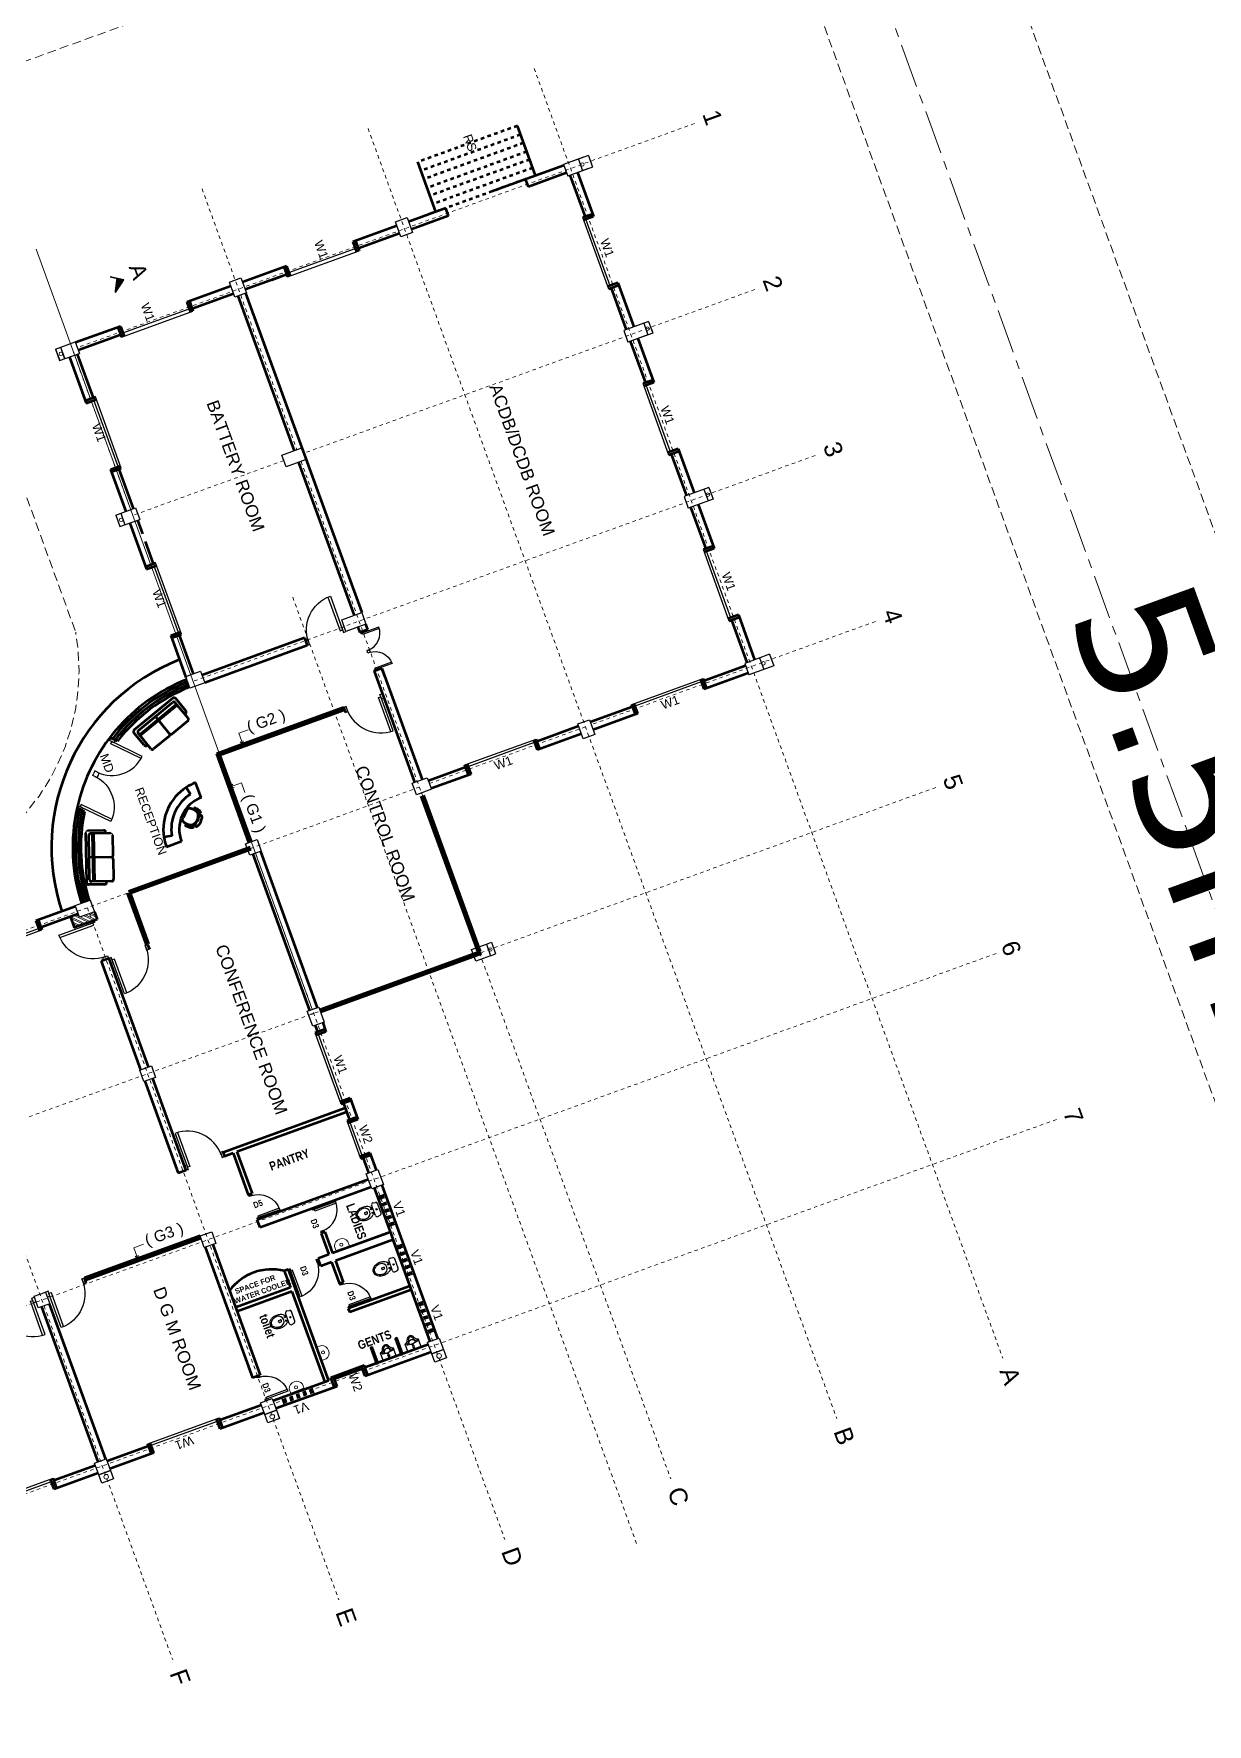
# Model space of a CAD drawing. Header units: metres. Extents: x 201400 to 215600, y 173235 to 1738400.
# Drawn here: x 205279.25 to 205312.46, y 1735705.58 to 1735753.43 of the extents above; entities that cross this region are included whole.
import ezdxf

# ---------------------------------------------------------------- set-up
doc = ezdxf.new("R2010")
doc.units = ezdxf.units.M
for name, pattern in [('ACAD_ISO04W100', [30, 24, -3, 0, -3]), ('CENTER', [2, 1.25, -0.25, 0.25, -0.25]), ('HIDDEN', [0.375, 0.25, -0.125]), ('HIDDENX2', [0.75, 0.5, -0.25])]:
    doc.linetypes.add(name, pattern=pattern)
for name, color, linetype in [('Aelev-1', 5, 'Continuous'), ('DIM', 11, 'Continuous'), ('DW', 30, 'Continuous'), ('E-LAY-DIM', 7, 'Continuous'), ('FUR-F', 30, 'Continuous'), ('FURN', 136, 'Continuous'), ('GLASS', 130, 'Continuous'), ('text', 7, 'Continuous'), ('TOILET', 7, 'Continuous'), ('TXT', 222, 'Continuous')]:
    doc.layers.add(name, color=color, linetype=linetype)
for name, color, linetype, lineweight in [('E-LAY-CNTRL', 1, 'CENTER', 0), ('E-LAY-EXIST', 8, 'HIDDEN', 0), ('L00', 8, 'Continuous', 9), ('L09', 6, 'Continuous', 9), ('L25', 5, 'Continuous', 25), ('Wall', 6, 'Continuous', 70)]:
    doc.layers.add(name, color=color, linetype=linetype, lineweight=lineweight)
doc.layers.add('STREAM', color=7, linetype='Continuous', lineweight=0, true_color=0x3dcfff)
doc.styles.add('HAND', font='techb___.ttf')
doc.styles.get("Standard").update_dxf_attribs({"font": 'arial.ttf', "height": 50})
doc.styles.add('STYLE1', font='verdana.ttf')
pattern_1 = [(45.000000035, (-1660894.54197, 1126554.72739), (-0.088388347702, 0.088388347594), [])]

# ---------------------------------------------------------------- blocks, each defined once
blk = doc.blocks.new('BIOC1-2')
at = {"color": 250, "linetype": 'Continuous', "ltscale": 12}
for p, q in [((5, 9, 14), (-5, 9, 14)), ((2.1, -8.6, 14), (-2.1, -8.6, 14))]:
    blk.add_line(p, q, dxfattribs=at)
at = {"color": 9, "linetype": 'Continuous', "ltscale": 12}
for points in [[(-10, 1, 14), (-10, 1.8, 14), (-9.9, 2.5, 14), (-9.9, 3.2, 14), (-9.8, 3.9, 14), (-9.7, 4.5, 14), (-9.5, 5.1, 14), (-9.4, 5.6, 14), (-9.2, 6.1, 14), (-9, 6.6, 14), (-8.7, 7, 14), (-8.5, 7.4, 14), (-8.2, 7.7, 14), (-7.9, 8, 14), (-7.5, 8.3, 14), (-7.2, 8.5, 14), (-6.8, 8.7, 14), (-6.4, 8.8, 14), (-5.9, 8.9, 14), (-5.5, 9, 14), (-5, 9, 14)], [(0, -8, 14), (-1, -8, 14), (-1.9, -7.9, 14), (-2.8, -7.8, 14), (-3.6, -7.6, 14), (-4.4, -7.4, 14), (-5.1, -7.2, 14), (-5.8, -6.9, 14), (-6.4, -6.6, 14), (-7, -6.2, 14), (-7.5, -5.8, 14), (-8, -5.3, 14), (-8.4, -4.8, 14), (-8.8, -4.2, 14), (-9.1, -3.6, 14), (-9.4, -2.9, 14), (-9.6, -2.2, 14), (-9.8, -1.5, 14), (-9.9, -0.7, 14), (-10, 0.1, 14), (-10, 1, 14)], [(0, -8, 14), (1, -8, 14), (1.9, -7.9, 14), (2.8, -7.8, 14), (3.6, -7.6, 14), (4.4, -7.4, 14), (5.1, -7.2, 14), (5.8, -6.9, 14), (6.4, -6.6, 14), (7, -6.2, 14), (7.5, -5.8, 14), (8, -5.3, 14), (8.4, -4.8, 14), (8.8, -4.2, 14), (9.1, -3.6, 14), (9.4, -2.9, 14), (9.6, -2.2, 14), (9.8, -1.5, 14), (9.9, -0.7, 14), (10, 0.1, 14), (10, 1, 14)], [(10, 1, 14), (10, 1.8, 14), (10, 2.5, 14), (9.9, 3.2, 14), (9.8, 3.9, 14), (9.7, 4.5, 14), (9.6, 5.1, 14), (9.4, 5.6, 14), (9.2, 6.1, 14), (9, 6.6, 14), (8.8, 7, 14), (8.5, 7.4, 14), (8.2, 7.7, 14), (7.9, 8, 14), (7.6, 8.3, 14), (7.2, 8.5, 14), (6.8, 8.7, 14), (6.4, 8.8, 14), (6, 8.9, 14), (5.5, 9, 14), (5, 9, 14)]]:
    blk.add_polyline3d(points, dxfattribs=at)
at = {"color": 250, "linetype": 'Continuous', "ltscale": 12}
for centre, major_axis, ratio, start_param, end_param in [((-11.1, -2.8), (0.87, -4.92), 0.3, 1.570796370506287, 7.853981677685873), ((11.1, -2.8), (0.87, 4.92), 0.3, 1.570796370506287, 7.853981677685873), ((-4.5, -10), (-3.5, 0), 0.571429, 3.95137, 6.283186), ((0, -10), (8, 0), 0.375, 3.141593, 6.283185), ((4.5, -10), (3.5, 0), 0.571429, 6.283185, 8.614995)]:
    blk.add_ellipse(centre, major_axis=major_axis, ratio=ratio, start_param=start_param, end_param=end_param, dxfattribs=at)
blk = doc.blocks.new('D80')
at = {"layer": 'DW', "linetype": 'Continuous'}
for p, q in [((50, 700), (50, 0)), ((100, 698), (100, 0)), ((100, 0), (50, 0))]:
    blk.add_line(p, q, dxfattribs=at)
for points in [[(0, 50), (50, 50), (50, -50), (0, -50)], [(800, 50), (750, 50), (750, -50), (800, -50)]]:
    blk.add_lwpolyline(points, dxfattribs=at)
at = {"layer": 'DW'}
blk.add_arc((50, 0), 700, 0, 90, dxfattribs=at)
blk = doc.blocks.new('WC')
at = {"layer": 'FUR-F'}
for p, q in [((0, 144), (0, -144)), ((118, 204), (43, 194)), ((59, 0), (116, 0)), ((88, 30), (88, -28)), ((175, 155), (175, -162)), ((188, 94), (175, 94)), ((202, 56), (259, 56)), ((231, 86), (231, 28)), ((360, 15), (360, 0)), ((360, -15), (360, 0)), ((429, 28), (373, 28)), ((442, 0), (442, 15)), ((442, 0), (442, -15)), ((118, -204), (43, -194)), ((188, -94), (175, -94)), ((204, -56), (257, -56)), ((231, -29), (231, -82)), ((429, -28), (373, -28))]:
    blk.add_line(p, q, dxfattribs=at)
for centre in [(88, 0), (231, 56), (231, -56)]:
    blk.add_circle(centre, 12.6, dxfattribs=at)
for centre, radius, start, end in [((50, 144), 50, 98.1301, 180), ((125, 155), 50, 0, 98.1301), ((188, 144), 50, 270, 315.691), ((372, -35), 206, 125.5377, 135.691), ((412, -91), 275, 106.4817, 125.5377), ((438, 0), 150, 90, 270), ((438, -179), 366, 90, 106.4817), ((373, 15), 12.5, 90, 180), ((429, 15), 12.5, 0, 90), ((438, -179), 366, 73.5183, 90), ((438, -179), 329, 73.5183, 90), ((463, -91), 237, 54.4623, 73.5183), ((463, -91), 275, 54.4623, 73.5183), ((503, -35), 169, 30.1094, 54.4623), ((503, -35), 206, 30.1094, 54.4623), ((564, 0), 98.5, 360, 30.1094), ((564, 0), 98.5, 329.8906, 360), ((564, 0), 136, 0, 30.1094), ((564, 0), 136, 329.8906, 0), ((50, -144), 50, 180, 261.8699), ((125, -155), 50, 261.8699, 360), ((188, -144), 50, 44.309, 90), ((372, 35), 206, 224.309, 234.4623), ((412, 91), 275, 234.4623, 253.5183), ((438, 179), 366, 253.5183, 270), ((373, -15), 12.5, 180, 270), ((429, -15), 12.5, 270, 0), ((438, 179), 366, 270, 286.4817), ((438, 179), 329, 270, 286.4817), ((463, 91), 237, 286.4817, 305.5377), ((463, 91), 275, 286.4817, 305.5377), ((503, 35), 169, 305.5377, 329.8906), ((503, 35), 206, 305.5377, 329.8906)]:
    blk.add_arc(centre, radius, start, end, dxfattribs=at)
blk = doc.blocks.new('URINAL')
at = {"layer": 'TOILET'}
for p, q in [((52936.9, -24867.2), (52936.9, -24867)), ((52936.9, -24867), (52938.5, -24867)), ((52938.5, -24867.2), (52936.9, -24867.2)), ((52937.3, -24869), (52937.3, -24867.2)), ((52937.3, -24872.8), (52937.3, -24870.6)), ((52938.1, -24869), (52938.1, -24867.2)), ((52938.1, -24872.8), (52938.1, -24870.6)), ((52938.5, -24867), (52938.5, -24867.2))]:
    blk.add_line(p, q, dxfattribs=at)
for points in [[(52930.1, -24864.4, 0.022168), (52930.8, -24864.2, 0.035928), (52931.1, -24864, 0.015962), (52932, -24863.5, 0.038464), (52932.3, -24863.3, 0.046411), (52932.9, -24862.7, 0.031715), (52933.5, -24861.7, 0.0259), (52933.9, -24860.9, -0.02468), (52934.3, -24860.1, -0.027117), (52934.8, -24859.2, -0.036964), (52935.3, -24858.7, -0.071022), (52935.7, -24858.4, -0.031957), (52936.7, -24857.9, -0.04853), (52937.1, -24857.8, -0.031099), (52937.7, -24857.7)], [(52932.1, -24866, 0.028114), (52933.1, -24865.2, 0.053656), (52933.5, -24864.6, 0.00764), (52934.4, -24863.2, 0.021456), (52934.7, -24862.7, 0.020394), (52935.1, -24861.7, -0.025325), (52935.5, -24860.9, -0.016526), (52935.7, -24860.4, -0.011962), (52936.1, -24859.9, -0.049323), (52936.4, -24859.5, -0.033116), (52936.9, -24859.1, -0.102356), (52937.2, -24858.9, -0.056761), (52937.7, -24858.9)], [(52945.2, -24864.4, -0.022168), (52944.6, -24864.2, -0.035928), (52944.3, -24864, -0.015962), (52943.4, -24863.5, -0.038464), (52943.1, -24863.3, -0.046411), (52942.5, -24862.7, -0.031715), (52941.9, -24861.7, -0.0259), (52941.5, -24860.9, 0.02468), (52941.1, -24860.1, 0.027117), (52940.5, -24859.2, 0.036964), (52940.1, -24858.7, 0.071022), (52939.7, -24858.4, 0.031957), (52938.7, -24857.9, 0.04853), (52938.3, -24857.8, 0.031099), (52937.7, -24857.7)], [(52943.3, -24866, -0.028114), (52942.3, -24865.2, -0.053656), (52941.9, -24864.6, -0.00764), (52941, -24863.2, -0.021456), (52940.7, -24862.7, -0.020394), (52940.2, -24861.7, 0.025325), (52939.9, -24860.9, 0.016526), (52939.6, -24860.4, 0.011962), (52939.3, -24859.9, 0.049323), (52939, -24859.5, 0.033116), (52938.5, -24859.1, 0.102356), (52938.2, -24858.9, 0.056761), (52937.7, -24858.9)], [(52937.7, -24872.8), (52933.9, -24872.8), (52930.1, -24872.8), (52930.1, -24868.8), (52930.1, -24864.4), (52930.9, -24864.4), (52931.7, -24864.4), (52931.7, -24865), (52931.7, -24865.6, 0.198912), (52931.8, -24865.8, 0.089166), (52932.1, -24866, 0.063837), (52932.6, -24866.2, 0.009927), (52935.5, -24866.6, 0.011077), (52936.4, -24866.7, 0.008194), (52937.7, -24866.8)], [(52937.7, -24872.8), (52941.5, -24872.8), (52945.2, -24872.8), (52945.2, -24868.8), (52945.2, -24864.4), (52944.4, -24864.4), (52943.7, -24864.4), (52943.7, -24865), (52943.7, -24865.6, -0.198912), (52943.6, -24865.8, -0.089166), (52943.3, -24866, -0.063837), (52942.8, -24866.2, -0.009927), (52939.9, -24866.6, -0.011077), (52938.9, -24866.7, -0.008194), (52937.7, -24866.8)]]:
    blk.add_lwpolyline(points, format="xyb", dxfattribs=at)
blk.add_circle((52937.7, -24869.8), 0.995, dxfattribs=at)
blk.add_arc((52937.7, -24865.4), 3.38, 341.9686, 198.0314, dxfattribs=at)
blk = doc.blocks.new('cr')
at = {"layer": 'Aelev-1', "linetype": 'Continuous', "ltscale": 100}
h = blk.add_hatch(dxfattribs=at)
h.set_pattern_fill('ANSI31', color=1, scale=1.3, style=0)
h.set_pattern_definition([(135.000000035, (-1064448.56976, 1019283.31253), (0.11490485187, 0.11490485201), [])])
h.paths.add_polyline_path([(-1058535, 779818), (-1058640, 779655), (-1058283, 779473)])
at = {"layer": 'L09', "linetype": 'Continuous', "ltscale": 100}
h = blk.add_hatch(dxfattribs=at)
h.set_pattern_fill('ANSI32', color=256, scale=300, style=0)
h.set_pattern_definition([(45, (-2284707.7, 1207189.1), (-79.549513, 79.549513), []), (45, (-2284654.67, 1207189.1), (-79.549513, 79.549513), [])])
h.paths.add_polyline_path([(-1041777, 772931), (-1042007, 772931), (-1042007, 772781), (-1041777, 772781)])
h.paths.add_polyline_path([(-1041777, 772781), (-1042007, 772781), (-1042007, 772481), (-1042102, 772481), (-1042102, 772251), (-1041777, 772251)])
at = {"layer": 'Wall', "linetype": 'Continuous', "ltscale": 100}
h = blk.add_hatch(dxfattribs=at)
h.set_pattern_fill('ANSI31', color=256, style=0)
h.set_pattern_definition(pattern_1)
h.paths.add_polyline_path([(-1047138, 777588), (-1047218, 777588, 0.132513), (-1046438, 775081), (-1046380, 775139, -0.131437)])
h = blk.add_hatch(dxfattribs=at)
h.set_pattern_fill('ANSI31', color=256, style=0)
h.set_pattern_definition(pattern_1)
h.paths.add_polyline_path([(-1044824, 773583), (-1044882, 773525, 0.133445), (-1042357, 772744), (-1042357, 772824, -0.132384)])
at = {"layer": 'Aelev-1', "color": 1, "linetype": 'Continuous', "ltscale": 100}
for p, q in [((-1058535, 779818), (-1058748, 779486)), ((-1058748, 779486), (-1058640, 779655)), ((-1058640, 779655), (-1058283, 779473)), ((-1058283, 779473), (-1058535, 779818))]:
    blk.add_line(p, q, dxfattribs=at)
at = {"layer": 'DIM', "linetype": 'Continuous', "ltscale": 3}
blk.add_line((-1027260, 774626), (-1027260, 772956), dxfattribs=at)
at = {"layer": 'FURN'}
for centre, start, end in [((-1043886, 774105), 71.1511, 161.1511), ((-1044177, 773513), 161.1511, 251.1511)]:
    blk.add_arc(centre, 55.6, start, end, dxfattribs=at)
at = {"layer": 'GLASS', "color": 4, "linetype": 'Continuous', "ltscale": 3}
for p, q in [((-1053607, 792631), (-1055757, 792631)), ((-1053607, 792631), (-1055757, 792631)), ((-1053682, 792701), (-1055682, 792701)), ((-1053682, 792701), (-1055682, 792701)), ((-1048607, 792631), (-1050757, 792631)), ((-1048682, 792701), (-1050682, 792701)), ((-1043607, 792631), (-1045757, 792631)), ((-1043682, 792701), (-1045682, 792701)), ((-1042332, 789231), (-1042332, 791381)), ((-1042262, 789306), (-1042262, 791306)), ((-1057032, 784206), (-1057032, 786356)), ((-1042332, 784206), (-1042332, 786356)), ((-1057137, 784281), (-1057137, 786281)), ((-1042262, 784281), (-1042262, 786281)), ((-1057137, 779281), (-1057137, 781281)), ((-1057032, 779206), (-1057032, 781356)), ((-1053547, 777931), (-1055697, 777931)), ((-1053547, 777931), (-1055697, 777931)), ((-1053622, 777861), (-1055622, 777861)), ((-1053622, 777861), (-1055622, 777861)), ((-1048547, 777931), (-1050697, 777931)), ((-1048622, 777861), (-1050622, 777861)), ((-1034576, 777701), (-1036576, 777701)), ((-1032929, 777701), (-1033929, 777701)), ((-1034501, 777631), (-1036651, 777631)), ((-1032854, 777631), (-1034004, 777631)), ((-1042102, 769281), (-1042102, 771281)), ((-1042032, 769206), (-1042032, 771356)), ((-1027332, 769206), (-1027332, 771356)), ((-1027262, 769281), (-1027262, 771281)), ((-1027332, 764206), (-1027332, 766356)), ((-1027332, 764206), (-1027332, 766356)), ((-1027262, 764281), (-1027262, 766281)), ((-1027262, 764281), (-1027262, 766281))]:
    blk.add_line(p, q, dxfattribs=at)
at = {"layer": 'GLASS', "color": 4, "linetype": 'Continuous', "ltscale": 100}
for p, q in [((-1031682, 777931), (-1031682, 777701)), ((-1030782, 777931), (-1030782, 777701)), ((-1030182, 777931), (-1030182, 777701)), ((-1029282, 777931), (-1029282, 777701)), ((-1028462, 777931), (-1028462, 777701)), ((-1027562, 777931), (-1027562, 777701)), ((-1027032, 774118), (-1027262, 774118)), ((-1027032, 773218), (-1027262, 773218))]:
    blk.add_line(p, q, dxfattribs=at)
at = {"layer": 'L00', "linetype": 'ACAD_ISO04W100', "ltscale": 3}
for p, q in [((-1057182, 796516), (-1057182, 777931)), ((-1057182, 796516), (-1057182, 777931)), ((-1052182, 796516), (-1052182, 782931)), ((-1047182, 796516), (-1047182, 777715)), ((-1042182, 796516), (-1042182, 787956)), ((-1037182, 796516), (-1037182, 767956)), ((-1032182, 796516), (-1032182, 760741)), ((-1027182, 796516), (-1027182, 760741)), ((-1060199, 792781), (-1021347, 792781)), ((-1060199, 787781), (-1021347, 787781)), ((-1042182, 787781), (-1042182, 783081)), ((-1060199, 782781), (-1052343, 782781)), ((-1051993, 782781), (-1021347, 782781)), ((-1042182, 782781), (-1042182, 760741)), ((-1052182, 782331), (-1052182, 777781)), ((-1019960, 781247), (-1048520, 781247)), ((-1057357, 777781), (-1052182, 777781)), ((-1042007, 777781), (-1021339, 777781)), ((-1042182, 772781), (-1021339, 772781)), ((-1037007, 767781), (-1021339, 767781))]:
    blk.add_line(p, q, dxfattribs=at)
at = {"layer": 'L00', "linetype": 'Continuous', "ltscale": 100}
blk.add_line((-1060199, 777781), (-1037357, 777781), dxfattribs=at)
at = {"layer": 'L00', "linetype": 'ACAD_ISO04W100', "ltscale": 3}
blk.add_arc((-1042182, 777746), 5000, 359.3411, 1.3179, dxfattribs=at)
at = {"layer": 'L09', "linetype": 'Continuous', "ltscale": 3}
for p, q in [((-1045363, 778494), (-1045363, 778784)), ((-1045363, 778494), (-1045032, 778494)), ((-1045030, 778495), (-1045119, 778543)), ((-1045030, 778495), (-1045119, 778447)), ((-1044013, 777758), (-1044061, 777846)), ((-1044013, 778088), (-1043723, 778088)), ((-1044013, 778088), (-1044013, 777758)), ((-1044013, 777758), (-1043965, 777846)), ((-1032686, 770731), (-1032686, 771021)), ((-1032686, 770731), (-1032355, 770731)), ((-1032355, 770731), (-1032444, 770778)), ((-1032355, 770731), (-1032444, 770683))]:
    blk.add_line(p, q, dxfattribs=at)
at = {"layer": 'L09', "linetype": 'Continuous', "ltscale": 2}
for p, q in [((-1030645, 776484), (-1030783, 776484)), ((-1030655, 776484), (-1030655, 776087)), ((-1030643, 776484), (-1030643, 776087)), ((-1030643, 776087), (-1030781, 776087)), ((-1028266, 774637), (-1028266, 774775)), ((-1027869, 774649), (-1028266, 774649)), ((-1027869, 774637), (-1028266, 774637)), ((-1027869, 774637), (-1027869, 774775)), ((-1027290, 773898), (-1027428, 773898)), ((-1027300, 773897), (-1027300, 773500)), ((-1027288, 773897), (-1027288, 773500)), ((-1027288, 773500), (-1027426, 773500))]:
    blk.add_line(p, q, dxfattribs=at)
at = {"layer": 'L09', "ltscale": 2}
for centre, radius in [((-1057176, 793133), 50.4), ((-1057176, 793133), 50.4), ((-1057176, 793133), 50.4), ((-1052176, 793283), 50.4), ((-1047176, 793283), 50.4), ((-1047176, 793283), 50.4), ((-1042151, 793133), 50.4), ((-1037176, 783098), 50.4), ((-1026857, 777806), 65.8), ((-1057176, 777431), 50.4), ((-1057176, 777430), 50.4), ((-1057176, 777430), 50.4), ((-1052176, 777431), 50.4), ((-1052176, 777430), 50.4), ((-1052176, 777430), 50.4), ((-1026857, 772781), 65.8), ((-1026857, 767781), 65.8)]:
    blk.add_circle(centre, radius, dxfattribs=at)
at = {"layer": 'L09', "linetype": 'Continuous', "ltscale": 2}
for centre in [(-1030759, 776283), (-1028070, 774753), (-1027404, 773696)]:
    blk.add_circle(centre, 43.9, dxfattribs=at)
for centre, radius, start, end in [((-1030717, 776285), 210, 108.4871, 251.5129), ((-1028068, 774712), 209, 17.7912, 161.6828), ((-1027362, 773699), 210, 108.4871, 251.5129)]:
    blk.add_arc(centre, radius, start, end, dxfattribs=at)
at = {"layer": 'L25', "ltscale": 2}
for p, q in [((-1057357, 793381), (-1057357, 792631)), ((-1057357, 793381), (-1057007, 793381)), ((-1057357, 793231), (-1057357, 792631)), ((-1057357, 793081), (-1057007, 793081)), ((-1057357, 793081), (-1057007, 793081)), ((-1057357, 793081), (-1057007, 793081)), ((-1057007, 793381), (-1057007, 792631)), ((-1057007, 793231), (-1057007, 792631)), ((-1052357, 793381), (-1052357, 792631)), ((-1052357, 793381), (-1052007, 793381)), ((-1052357, 793381), (-1052007, 793381)), ((-1052357, 793381), (-1052007, 793381)), ((-1052357, 793231), (-1052007, 793231)), ((-1052357, 793231), (-1052007, 793231)), ((-1052357, 793231), (-1052007, 793231)), ((-1052357, 793231), (-1052357, 792631)), ((-1052357, 793231), (-1052007, 793231)), ((-1052107, 793381), (-1052007, 793381)), ((-1052107, 793231), (-1052007, 793231)), ((-1052007, 793381), (-1052007, 792631)), ((-1052007, 793231), (-1052007, 792631)), ((-1047357, 793381), (-1047357, 792631)), ((-1047357, 793381), (-1047007, 793381)), ((-1047357, 793381), (-1047007, 793381)), ((-1047357, 793381), (-1047007, 793381)), ((-1047357, 793381), (-1047007, 793381)), ((-1047357, 793231), (-1047007, 793231)), ((-1047357, 793231), (-1047007, 793231)), ((-1047357, 793231), (-1047007, 793231)), ((-1047357, 793231), (-1047007, 793231)), ((-1047357, 793231), (-1047007, 793231)), ((-1047007, 793381), (-1047007, 792631)), ((-1042332, 793381), (-1042332, 792631)), ((-1042332, 793381), (-1041982, 793381)), ((-1042332, 793081), (-1041982, 793081)), ((-1041982, 793381), (-1041982, 792631)), ((-1057357, 792631), (-1057007, 792631)), ((-1057357, 792631), (-1057007, 792631)), ((-1057357, 792631), (-1057007, 792631)), ((-1052357, 792631), (-1052007, 792631)), ((-1047357, 792631), (-1047007, 792631)), ((-1042332, 792631), (-1041982, 792631)), ((-1037357, 783196), (-1037007, 783196)), ((-1037357, 783196), (-1037007, 783196)), ((-1037357, 783046), (-1037357, 783196)), ((-1037357, 783046), (-1037007, 783046)), ((-1037007, 783046), (-1037007, 783196)), ((-1057357, 777931), (-1057007, 777931)), ((-1057357, 777331), (-1057357, 777931)), ((-1057357, 777331), (-1057357, 777931)), ((-1057007, 777331), (-1057007, 777931)), ((-1057007, 777331), (-1057007, 777931)), ((-1057007, 777331), (-1057007, 777931)), ((-1052357, 777931), (-1052007, 777931)), ((-1052357, 777931), (-1052007, 777931)), ((-1052357, 777331), (-1052357, 777931)), ((-1052007, 777331), (-1052007, 777931)), ((-1057357, 777483), (-1057007, 777483)), ((-1057357, 777481), (-1057007, 777481)), ((-1057357, 777481), (-1057007, 777481)), ((-1057357, 777333), (-1057007, 777333)), ((-1057357, 777331), (-1057007, 777331)), ((-1057357, 777331), (-1057007, 777331)), ((-1052357, 777481), (-1052007, 777481)), ((-1052357, 777331), (-1052007, 777331))]:
    blk.add_line(p, q, dxfattribs=at)
for points in [[(-1057457, 787956), (-1057007, 787956), (-1057007, 787606), (-1057457, 787606)], [(-1042332, 787606), (-1042332, 787956), (-1041882, 787956), (-1041882, 787606)], [(-1057457, 782956), (-1057007, 782956), (-1057007, 782606), (-1057457, 782606)], [(-1042357, 783081), (-1042007, 783081), (-1042007, 782631), (-1042357, 782631)], [(-1037357, 783046), (-1037007, 783046), (-1037007, 782596), (-1037357, 782596)], [(-1052343, 782931), (-1051993, 782931), (-1051993, 782331), (-1052343, 782331)], [(-1047382, 782931), (-1047032, 782931), (-1047032, 782331), (-1047382, 782331)], [(-1047382, 778081), (-1047032, 778081), (-1047032, 777631), (-1047382, 777631)], [(-1042357, 777956), (-1042007, 777956), (-1042007, 777606), (-1042357, 777606)], [(-1037300, 777631), (-1037300, 777981), (-1036850, 777981), (-1036850, 777631)], [(-1031957, 777981), (-1031957, 777631), (-1032407, 777631), (-1032407, 777981)], [(-1027332, 777981), (-1026982, 777981), (-1026982, 777631), (-1027332, 777631)], [(-1026982, 777981), (-1026732, 777981), (-1026732, 777631), (-1026982, 777631)], [(-1042357, 772931), (-1042007, 772931), (-1042007, 772481), (-1042357, 772481)], [(-1037357, 772956), (-1037007, 772956), (-1037007, 772606), (-1037357, 772606)], [(-1037357, 772956), (-1037007, 772956), (-1037007, 772606), (-1037357, 772606)], [(-1032357, 772956), (-1032007, 772956), (-1032007, 772606), (-1032357, 772606)], [(-1027332, 772956), (-1026982, 772956), (-1026982, 772606), (-1027332, 772606)], [(-1026982, 772956), (-1026732, 772956), (-1026732, 772606), (-1026982, 772606)], [(-1032357, 767956), (-1032007, 767956), (-1032007, 767606), (-1032357, 767606)], [(-1026982, 767956), (-1026732, 767956), (-1026732, 767606), (-1026982, 767606)]]:
    blk.add_lwpolyline(points, close=True, dxfattribs=at)
blk.add_lwpolyline([(-1027332, 767606), (-1027332, 767956), (-1026982, 767956), (-1026982, 767606), (-1027332, 767606)], dxfattribs=at)
at = {"layer": 'Wall', "linetype": 'Continuous', "ltscale": 3}
for p, q in [((-1057332, 792631), (-1057332, 790439)), ((-1057102, 792631), (-1057102, 791481)), ((-1057007, 792931), (-1055682, 792931)), ((-1057007, 792931), (-1055682, 792931)), ((-1057007, 792701), (-1055757, 792701)), ((-1057007, 792701), (-1055757, 792701)), ((-1055757, 792931), (-1055757, 792631)), ((-1055757, 792931), (-1055757, 792631)), ((-1055682, 792931), (-1055682, 792631)), ((-1055682, 792931), (-1055682, 792631)), ((-1053682, 792931), (-1052357, 792931)), ((-1053682, 792931), (-1053682, 792631)), ((-1053682, 792931), (-1053682, 792631)), ((-1053682, 792931), (-1052357, 792931)), ((-1053607, 792931), (-1053607, 792631)), ((-1053607, 792931), (-1053607, 792631)), ((-1053607, 792701), (-1052357, 792701)), ((-1053607, 792701), (-1052357, 792701)), ((-1052007, 792931), (-1050682, 792931)), ((-1052007, 792701), (-1050757, 792701)), ((-1050757, 792931), (-1050757, 792631)), ((-1050682, 792931), (-1050682, 792631)), ((-1048682, 792931), (-1047357, 792931)), ((-1048682, 792931), (-1048682, 792631)), ((-1048607, 792931), (-1048607, 792631)), ((-1048607, 792701), (-1047357, 792701)), ((-1047007, 792931), (-1045682, 792931)), ((-1047007, 792701), (-1045757, 792701)), ((-1045757, 792931), (-1045757, 792631)), ((-1045682, 792931), (-1045682, 792631)), ((-1043682, 792931), (-1042332, 792931)), ((-1043682, 792931), (-1043682, 792631)), ((-1043607, 792931), (-1043607, 792631)), ((-1043607, 792701), (-1042332, 792701)), ((-1042262, 792631), (-1042262, 791381)), ((-1042032, 792631), (-1042032, 791306)), ((-1042032, 791381), (-1042332, 791381)), ((-1042032, 791306), (-1042332, 791306)), ((-1042032, 789306), (-1042332, 789306)), ((-1042032, 789231), (-1042332, 789231)), ((-1042262, 789231), (-1042262, 787956)), ((-1042032, 789306), (-1042032, 787956)), ((-1057332, 789081), (-1057332, 787956)), ((-1057102, 789081), (-1057102, 787956)), ((-1057332, 787606), (-1057332, 786281)), ((-1057102, 787606), (-1057102, 786356)), ((-1042262, 787606), (-1042262, 786356)), ((-1042032, 787606), (-1042032, 786281)), ((-1057332, 786356), (-1057032, 786356)), ((-1042032, 786356), (-1042332, 786356)), ((-1057332, 786281), (-1057032, 786281)), ((-1042032, 786281), (-1042332, 786281)), ((-1057332, 784281), (-1057032, 784281)), ((-1057332, 784281), (-1057332, 782956)), ((-1057332, 784206), (-1057032, 784206)), ((-1057102, 784206), (-1057102, 783755)), ((-1057102, 784206), (-1057102, 782956)), ((-1042032, 784281), (-1042332, 784281)), ((-1042032, 784206), (-1042332, 784206)), ((-1042262, 784206), (-1042262, 783081)), ((-1042032, 784281), (-1042032, 783081)), ((-1057332, 782606), (-1057332, 781281)), ((-1057102, 782606), (-1057102, 781356)), ((-1057007, 782931), (-1047382, 782931)), ((-1046870, 782931), (-1047032, 782931)), ((-1046868, 782701), (-1047031, 782701)), ((-1046870, 782931), (-1046868, 782701)), ((-1045702, 782931), (-1042357, 782931)), ((-1045417, 782931), (-1045702, 782931)), ((-1045702, 782931), (-1045702, 782701)), ((-1045702, 782701), (-1042357, 782701)), ((-1037220, 782819), (-1041926, 782819)), ((-1037220, 782744), (-1041926, 782744)), ((-1037220, 782819), (-1037220, 777981)), ((-1037145, 782819), (-1037145, 777981)), ((-1045032, 781534), (-1044886, 781534)), ((-1045032, 781534), (-1045032, 778171)), ((-1044957, 781534), (-1044957, 777739)), ((-1057332, 781356), (-1057032, 781356)), ((-1057332, 781281), (-1057032, 781281)), ((-1047262, 781164), (-1047031, 781164)), ((-1047262, 781164), (-1047262, 778081)), ((-1047032, 781164), (-1047032, 778081)), ((-1057332, 779281), (-1057332, 777931)), ((-1057332, 779281), (-1057032, 779281)), ((-1057332, 779206), (-1057032, 779206)), ((-1057102, 779206), (-1057102, 777931)), ((-1057007, 777861), (-1055697, 777861)), ((-1057007, 777861), (-1055697, 777861)), ((-1055697, 777631), (-1055697, 777931)), ((-1055697, 777631), (-1055697, 777931)), ((-1055622, 777631), (-1055622, 777931)), ((-1055622, 777631), (-1055622, 777931)), ((-1053622, 777631), (-1053622, 777931)), ((-1053622, 777631), (-1053622, 777931)), ((-1053547, 777631), (-1053547, 777931)), ((-1053547, 777631), (-1053547, 777931)), ((-1053547, 777861), (-1052357, 777861)), ((-1053547, 777861), (-1052357, 777861)), ((-1052007, 777861), (-1051597, 777861)), ((-1051367, 777861), (-1050697, 777861)), ((-1050697, 777631), (-1050697, 777931)), ((-1050622, 777631), (-1050622, 777931)), ((-1048622, 777631), (-1048622, 777931)), ((-1048547, 777631), (-1048547, 777931)), ((-1048547, 777861), (-1047382, 777861)), ((-1045032, 777701), (-1042357, 777701)), ((-1044957, 777776), (-1042357, 777776)), ((-1042220, 777701), (-1042220, 774029)), ((-1042145, 777701), (-1042145, 774029)), ((-1042007, 777931), (-1037300, 777931)), ((-1042007, 777701), (-1040625, 777701)), ((-1042007, 777701), (-1037300, 777701)), ((-1040587, 777701), (-1037300, 777701)), ((-1037182, 777701), (-1037182, 777701)), ((-1036850, 777931), (-1036576, 777931)), ((-1036850, 777701), (-1036651, 777701)), ((-1036651, 777931), (-1036651, 777631)), ((-1036576, 777931), (-1036576, 777631)), ((-1034576, 777931), (-1033929, 777931)), ((-1034576, 777931), (-1034576, 777631)), ((-1034501, 777931), (-1034501, 777631)), ((-1034501, 777701), (-1034004, 777701)), ((-1034004, 777931), (-1034004, 777631)), ((-1033929, 777931), (-1033929, 777631)), ((-1032929, 777931), (-1032929, 777631)), ((-1032929, 777931), (-1032407, 777931)), ((-1032854, 777931), (-1032854, 777631)), ((-1032854, 777701), (-1032407, 777701)), ((-1031957, 777931), (-1027332, 777931)), ((-1031957, 777701), (-1030077, 777701)), ((-1030387, 777701), (-1029847, 777701)), ((-1029847, 777701), (-1027332, 777701)), ((-1029847, 777701), (-1028997, 777701)), ((-1057007, 777631), (-1055622, 777631)), ((-1057007, 777631), (-1055622, 777631)), ((-1053622, 777631), (-1052357, 777631)), ((-1053622, 777631), (-1052357, 777631)), ((-1052007, 777631), (-1050622, 777631)), ((-1048622, 777631), (-1047357, 777631)), ((-1030617, 777631), (-1030617, 775966)), ((-1027262, 777631), (-1027262, 775871)), ((-1027032, 777631), (-1027032, 775646)), ((-1031257, 775966), (-1030617, 775966)), ((-1031257, 775966), (-1030617, 775966)), ((-1031257, 775851), (-1030617, 775851)), ((-1031257, 775851), (-1030617, 775851)), ((-1030617, 775851), (-1030617, 775527)), ((-1030387, 775966), (-1029742, 775966)), ((-1030387, 775851), (-1029742, 775851)), ((-1028997, 775851), (-1028882, 775851)), ((-1027030, 775721), (-1027330, 775721)), ((-1027330, 774721), (-1027330, 775721)), ((-1027030, 775646), (-1027330, 775646)), ((-1027030, 775646), (-1027330, 775646)), ((-1027262, 774796), (-1027262, 775646)), ((-1034237, 774401), (-1032982, 774401)), ((-1030615, 774626), (-1030615, 774511)), ((-1030110, 774511), (-1030110, 772861)), ((-1029995, 774511), (-1029995, 772861)), ((-1027030, 774796), (-1027330, 774796)), ((-1027030, 774721), (-1027330, 774721)), ((-1027260, 774626), (-1027260, 772956)), ((-1027030, 774796), (-1027032, 772956)), ((-1040625, 774067), (-1042182, 774067)), ((-1040625, 773992), (-1042182, 773992)), ((-1040625, 774029), (-1040479, 774029)), ((-1034237, 774286), (-1032982, 774286)), ((-1042007, 772931), (-1041777, 772931)), ((-1042332, 772481), (-1042332, 771281)), ((-1042102, 772481), (-1042102, 771356)), ((-1040625, 772861), (-1040625, 772631)), ((-1040625, 772861), (-1037357, 772861)), ((-1040625, 772631), (-1037357, 772631)), ((-1037007, 772861), (-1034237, 772861)), ((-1037007, 772631), (-1034237, 772631)), ((-1032357, 772606), (-1032357, 769124)), ((-1032282, 772606), (-1032282, 769124)), ((-1027262, 772606), (-1027262, 771356)), ((-1027032, 772606), (-1027032, 771281)), ((-1042332, 771356), (-1042032, 771356)), ((-1042332, 771281), (-1042032, 771281)), ((-1027032, 771356), (-1027332, 771356)), ((-1027032, 771281), (-1027332, 771281)), ((-1032211, 769124), (-1032357, 769124)), ((-1027032, 769281), (-1027332, 769281)), ((-1027032, 769206), (-1027332, 769206)), ((-1027262, 769206), (-1027262, 767956)), ((-1027032, 769281), (-1027032, 767956)), ((-1032007, 767931), (-1027332, 767931)), ((-1032007, 767701), (-1027332, 767701)), ((-1027262, 767606), (-1027262, 766356)), ((-1027262, 767606), (-1027262, 766356)), ((-1027032, 767606), (-1027032, 766281)), ((-1027032, 767606), (-1027032, 766281)), ((-1027032, 766356), (-1027332, 766356)), ((-1027032, 766356), (-1027332, 766356)), ((-1027032, 766281), (-1027332, 766281)), ((-1027032, 766281), (-1027332, 766281))]:
    blk.add_line(p, q, dxfattribs=at)
at = {"layer": 'Wall', "linetype": 'HIDDENX2', "ltscale": 3}
for p, q in [((-1058832, 791781), (-1058832, 788781)), ((-1058567, 791781), (-1058567, 788781)), ((-1058317, 791781), (-1058317, 788781)), ((-1058052, 791781), (-1058052, 788781)), ((-1057817, 791781), (-1057817, 788781)), ((-1057567, 791781), (-1057567, 788781)), ((-1057332, 791481), (-1057332, 788481))]:
    blk.add_line(p, q, dxfattribs=at)
at = {"layer": 'Wall', "linetype": 'Continuous', "ltscale": 100}
for p, q in [((-1057332, 791781), (-1058832, 791781)), ((-1057102, 791481), (-1057332, 791481)), ((-1057332, 788781), (-1058832, 788781)), ((-1057102, 789081), (-1057332, 789081)), ((-1057007, 782701), (-1052343, 782701)), ((-1051993, 782701), (-1047382, 782701)), ((-1045032, 781534), (-1045032, 778081)), ((-1045032, 781534), (-1045032, 777701)), ((-1034352, 777701), (-1034352, 774028)), ((-1034237, 777701), (-1034237, 774401)), ((-1030617, 777701), (-1030617, 775966)), ((-1030387, 777701), (-1030387, 775966)), ((-1028997, 777701), (-1028997, 775851)), ((-1028882, 777701), (-1028882, 775966)), ((-1047293, 777588), (-1047063, 777588)), ((-1046466, 777304, -637), (-1046895, 777153, -637)), ((-1046250, 777291, -637), (-1046787, 777102, -637)), ((-1046386, 777244, -637), (-1046395, 777270, -637)), ((-1045990, 776720, -637), (-1046180, 777257, -637)), ((-1032237, 777631), (-1032237, 774286)), ((-1032007, 777631), (-1032007, 774286)), ((-1027262, 777631), (-1027262, 775721)), ((-1046929, 777082, -637), (-1046459, 775746, -637)), ((-1046406, 775853, -637), (-1046821, 777031, -637)), ((-1046283, 775837, -637), (-1046735, 777121, -637)), ((-1046252, 775848, -637), (-1046704, 777132, -637)), ((-1044015, 776876, -181), (-1044465, 776869, -181)), ((-1046018, 776652, -637), (-1046614, 776442, -637)), ((-1045954, 776616, -637), (-1045765, 776079, -637)), ((-1044210, 776624, -181), (-1044429, 776574, -181)), ((-1045958, 775863, -637), (-1046388, 775712, -637)), ((-1045798, 776008, -637), (-1046335, 775819, -637)), ((-1045934, 775960, -637), (-1045924, 775934, -637)), ((-1043033, 775924, -181), (-1043026, 775474, -181)), ((-1031257, 775966), (-1031257, 775851)), ((-1030387, 775851), (-1030387, 775527)), ((-1029742, 775966), (-1029742, 775851)), ((-1028882, 775966), (-1028882, 775851)), ((-1043279, 775721, -181), (-1043322, 775500, -181)), ((-1030387, 775527), (-1030617, 775527)), ((-1046325, 775193), (-1046492, 775027)), ((-1032982, 774401), (-1032982, 774286)), ((-1030615, 774626), (-1027260, 774626)), ((-1030615, 774511), (-1030110, 774511)), ((-1029995, 774511), (-1027260, 774511)), ((-1044082, 773962), (-1044229, 773531)), ((-1043939, 774123), (-1044123, 773585)), ((-1043985, 773988), (-1044012, 773997)), ((-1043329, 773974), (-1043868, 774158)), ((-1043293, 773910), (-1043497, 773312)), ((-1043225, 773938), (-1042686, 773754)), ((-1034383, 774028), (-1034237, 774028)), ((-1034237, 774286), (-1034237, 774028)), ((-1032007, 774286), (-1032237, 774286)), ((-1044770, 773638), (-1044937, 773471)), ((-1044195, 773460), (-1042854, 773003)), ((-1042817, 773197), (-1044105, 773637)), ((-1042806, 773229), (-1044094, 773669)), ((-1042906, 773110), (-1044088, 773514)), ((-1042651, 773684), (-1042835, 773145)), ((-1042636, 773469), (-1042784, 773038)), ((-1042697, 773548), (-1042671, 773539)), ((-1034237, 772861), (-1034237, 772631)), ((-1032007, 772861), (-1028077, 772861)), ((-1032007, 772631), (-1028077, 772631)), ((-1028077, 772861), (-1028077, 772631))]:
    blk.add_line(p, q, dxfattribs=at)
at = {"layer": 'Wall', "color": 4, "linetype": 'HIDDEN', "ltscale": 100}
for p, q in [((-1031681, 777851), (-1030782, 777851)), ((-1031681, 777781), (-1030782, 777781)), ((-1030181, 777851), (-1029282, 777851)), ((-1030181, 777781), (-1029282, 777781)), ((-1028461, 777851), (-1027562, 777851)), ((-1028461, 777781), (-1027562, 777781)), ((-1027182, 774117), (-1027182, 773218)), ((-1027112, 774117), (-1027112, 773218))]:
    blk.add_line(p, q, dxfattribs=at)
at = {"layer": 'Wall', "linetype": 'Continuous', "ltscale": 100, "const_width": 20}
for points in [[(-1041926, 782781), (-1037220, 782781)], [(-1037182, 777981), (-1037182, 782819)], [(-1044995, 777739), (-1044995, 781534)], [(-1042357, 777739), (-1044995, 777739)], [(-1042182, 774029), (-1042182, 777701)], [(-1042182, 774029), (-1040625, 774029)], [(-1032320, 769124), (-1032320, 772606)]]:
    blk.add_lwpolyline(points, dxfattribs=at)
at = {"layer": 'Wall', "linetype": 'Continuous', "ltscale": 100}
for points in [[(-1027262, 776857), (-1027731, 776857), (-1027731, 776816), (-1027262, 776816)], [(-1027262, 776107), (-1027731, 776107), (-1027731, 776066), (-1027262, 776066)]]:
    blk.add_lwpolyline(points, close=True, dxfattribs=at)
at = {"layer": 'Wall', "linetype": 'Continuous', "ltscale": 3}
blk.add_lwpolyline([(-1041777, 772931), (-1041777, 772251), (-1042102, 772251)], dxfattribs=at)
at = {"layer": 'Wall', "linetype": 'Continuous', "ltscale": 100}
for centre, radius, start, end in [((-1042182, 777781), 5715, 181.6805, 268.7831), ((-1042182, 777781), 5115, 181.6805, 237.4187), ((-1042182, 777781), 5040, 182.1998, 212.3935), ((-1042182, 777781), 4960, 182.2353, 212.1867), ((-1042182, 777781), 4885, 181.7596, 211.9866), ((-1046447, 777252, -637), 55.6, 19.3981, 109.3981), ((-1046232, 777239, -637), 55.6, 19.3981, 109.3981), ((-1046877, 777100, -637), 55.6, 109.3981, 199.3981), ((-1046769, 777050, -637), 55.6, 109.3981, 199.3981), ((-1046043, 776702, -637), 55.6, 296.0615, 19.3981), ((-1043047, 776891, -181), 1418, 180.8713, 180.8771), ((-1043047, 776891, -181), 1418, 180.8771, 192.9307), ((-1043047, 776891, -181), 968, 180.8713, 270.8713), ((-1046006, 776598, -637), 55.6, 19.3981, 102.7347), ((-1043047, 776891, -181), 1418, 192.9307, 258.812), ((-1043047, 776891, -181), 1193, 192.9307, 258.812), ((-1046354, 775871, -637), 55.6, 199.3981, 289.3981), ((-1045977, 775916, -637), 55.6, 289.3981, 19.3981), ((-1045817, 776060, -637), 55.6, 289.3981, 19.3981), ((-1046406, 775764, -637), 55.6, 199.3981, 289.3981), ((-1043047, 776891, -181), 1418, 258.812, 270.8713), ((-1029377, 773684), 1489, 146.2671, 213.5697), ((-1044029, 773944), 55.6, 71.1511, 161.1511), ((-1043347, 773921), 55.6, 347.8145, 71.1511), ((-1043243, 773886), 55.6, 71.1511, 154.4877), ((-1042182, 777781), 5115, 237.4187, 268.0394), ((-1042182, 777781), 5040, 237.6065, 268.0102), ((-1042182, 777781), 4960, 237.8133, 267.9781), ((-1042182, 777781), 4885, 238.0134, 267.947), ((-1044070, 773567), 55.6, 161.1511, 251.1511), ((-1042704, 773702), 55.6, 341.1511, 71.1511), ((-1042689, 773487), 55.6, 341.1511, 71.1511), ((-1042888, 773163), 55.6, 251.1511, 341.1511), ((-1042836, 773055), 55.6, 251.1511, 341.1511)]:
    blk.add_arc(centre, radius, start, end, dxfattribs=at)
at = {"layer": 'DW', "color": 1, "linetype": 'Continuous'}
for p, xscale, yscale, zscale, rotation in [((-1032007, 775898), 0.9309999999823049, 0.9309999999823049, 0.9309999999823049, 3.501805969323148e-08), ((-1028997, 775898), -0.9309999999823049, 0.9309999999823049, 0.9309999999999999, 3.501806844496969e-08), ((-1030556, 774626), -1.126509999972768, 1.126509999972768, 1.12651, 270.000000035018), ((-1032237, 774333), -0.9309999999823049, 0.9309999999823049, 0.9309999999999999, 3.501806844496969e-08), ((-1027332, 772793), -0.9309999999823049, 0.9309999999823049, 0.9309999999999999, 3.501806844496969e-08)]:
    blk.add_blockref('D80', p, dxfattribs=dict(at, xscale=xscale, yscale=yscale, zscale=zscale, rotation=rotation))
at = {"layer": 'FUR-F', "rotation": 270.000000035018}
for p in [(-1031361, 777645), (-1029726, 777565), (-1029320, 774310)]:
    blk.add_blockref('WC', p, dxfattribs=at)
at = {"layer": 'Wall', "linetype": 'Continuous', "ltscale": 100}
for name, p, xscale, yscale, zscale, rotation in [('D80', (-1046868, 782738), 0.7295815800025593, 0.7295815800025593, 0.7295815800025593, 3.501805969323148e-08), ('D80', (-1045701, 782738), -0.7295815800025593, 0.7295815800025593, 0.72958158, 3.501806844496969e-08), ('D80', (-1044959, 782701), 1.459163160005119, 1.459163160005119, 1.459163160005119, 270.000000035018), ('D80', (-1047105, 782331), -1.459163160008389, 1.459163160005119, 1.45916316, 89.99598071948704), ('BIOC1-2', (-1043583, 776420, -319), 22.75600549588447, 22.75600549588447, 22.75600549588447, 134.3686556770662), ('D80', (-1046412, 775086), 1.366170691813366, 1.366170691813366, 1.366170691813366, 314.2070213465656), ('D80', (-1044888, 773519), -1.366170691813366, 1.366170691791922, 1.3661706918132, 314.2070213465655), ('D80', (-1040552, 772862), -1.459163160005119, 1.459163160005119, 1.45916316, 270.000000035018), ('D80', (-1034309, 772860), 1.459163160005119, 1.459163160005119, 1.459163160005119, 90.00000003501805), ('D80', (-1041800, 772781), -1.459163160005119, 1.459163160005119, 1.45916316, 180.000000035018), ('D80', (-1032284, 767956), -1.459163160005119, 1.459163160005119, 1.45916316, 270.000000035018), ('D80', (-1032259, 767606), 1.459163160005119, 1.459163160005119, 1.459163160005119, 270.000000035018)]:
    blk.add_blockref(name, p, dxfattribs=dict(at, xscale=xscale, yscale=yscale, zscale=zscale, rotation=rotation))
at = {"layer": 'Wall', "linetype": 'Continuous'}
for p, xscale, yscale, zscale, rotation in [((-1681327, 2169253), -26.29573170805816, 26.29573170724325, 26.29573170740418, 90.00000003501808), ((-1681327, -615564), 26.29573170805816, 26.29573170805816, 26.29573170805816, 90.00000003501805)]:
    blk.add_blockref('URINAL', p, dxfattribs=dict(at, xscale=xscale, yscale=yscale, zscale=zscale, rotation=rotation))
at = {"layer": 'text', "linetype": 'ACAD_ISO04W100', "ltscale": 3, "attachment_point": 5}
for s, insert, char_height, rotation in [('1', (-1057170, 797057), 500, 0), ('2', (-1052170, 797057), 500, 0), ('3', (-1047170, 797057), 500, 0), ('4', (-1042160, 797027), 500, 0), ('5', (-1037160, 797027), 500, 0), ('6', (-1032175, 796969), 500, 0), ('7', (-1027116, 797004), 500, 0), ('{\\fArial|b0|i0|c0|p34;W1}', (-1054715, 792990), 250, 0), ('{\\fArial|b0|i0|c0|p34;W1}', (-1049683, 792977), 250, 0), ('{\\fArial|b0|i0|c0|p34;W1}', (-1044664, 792999), 250, 0), ('A', (-1020807, 792814), 500, 0), ('{\\fArial|b0|i0|c0|p34;W1}', (-1042018, 790272), 250, 90), ('{\\fArial|b0|i0|c0|p34;ACDB/DCDB ROOM }', (-1049896, 788677), 350, 0), ('B', (-1020807, 787814), 500, 0), ('{\\fArial|b0|i0|c0|p34;W1}', (-1057437, 785366), 250, 0), ('{\\fArial|b0|i0|c0|p34;W1}', (-1042018, 785247), 250, 90), ('C', (-1020807, 782814), 500, 0), ('{\\fArial|b0|i0|c0|p34;CONTROL ROOM}', (-1041279, 781422), 350, 0), ('{\\fArial|b0|i0|c0|p34; BATTERY ROOM}', (-1052575, 780996), 350, 0), ('{\\fArial|b0|i0|c0|p34;W1}', (-1057447, 780149), 250, 0), ('{\\fArial|b0|i0|c0|p34;V1}', (-1031150, 778164), 250, 0), ('{\\fArial|b0|i0|c0|p34;V1}', (-1031150, 778164), 250, 0), ('{\\fArial|b0|i0|c0|p34;V1}', (-1029696, 778164), 250, 0), ('{\\fArial|b0|i0|c0|p34;V1}', (-1028028, 778164), 250, 0), ('{\\fArial|b0|i0|c0|p34;V1}', (-1028028, 778164), 250, 0), ('{\\fArial|b0|i0|c0|p34;W1}', (-1054712, 777685), 250, 0), ('{\\fArial|b0|i0|c0|p34;W1}', (-1054712, 777685), 250, 0), ('{\\fArial|b0|i0|c0|p34;W1}', (-1049712, 777685), 250, 0), ('{\\fArial|b0|i0|c0|p34;W1}', (-1035559, 777999), 250, 0), ('{\\fArial|b0|i0|c0|p34;W2}', (-1033461, 777999), 250, 0), ('D', (-1020807, 777814), 500, 0), ('{\\fArial|b0|i0|c0|p34;CONFERENCE ROOM}', (-1037356, 775970), 350, 0), ('{\\fArial|b0|i0|c0|p34;W2}', (-1026964, 775332), 250, 0), ('{\\fArial|b0|i0|c0|p34;V1}', (-1026800, 773632), 250, 270), ('E', (-1020807, 772814), 500, 0), ('{\\fArial|b0|i0|c0|p34;D G M ROOM}', (-1029851, 771007), 350, 0), ('{\\fArial|b0|i0|c0|p34;W1}', (-1027004, 770189), 250, 270), ('F', (-1020807, 767814), 500, 0)]:
    blk.add_mtext(s, dxfattribs=dict(at, insert=insert, char_height=char_height, rotation=rotation))
at = {"layer": 'text', "linetype": 'HIDDENX2', "ltscale": 3, "insert": (-1058839, 790355), "char_height": 250, "attachment_point": 5, "rotation": 0}
blk.add_mtext('{\\fArial|b0|i0|c0|p34;RS}', dxfattribs=at)
at = {"layer": 'text', "color": 1, "linetype": 'ACAD_ISO04W100', "ltscale": 3, "insert": (-1058620, 780295), "char_height": 455, "attachment_point": 5, "rotation": 0}
blk.add_mtext('{\\fArial|b0|i0|c0|p34;A}', dxfattribs=at)
at = {"layer": 'text', "linetype": 'Continuous', "ltscale": 11.811024, "attachment_point": 1, "style": 'HAND'}
for s, insert, char_height, rotation in [('\\P{\\fArial|b0|i0|c0|p34;      \\H1.571x;     \\H0.9093x; \\H1.26x;( G2 )}', (-1045881, 777740), 175, 90), ('\\P{\\fArial|b0|i0|c0|p34;      \\H1.571x;     \\H0.9093x; \\H1.26x;( G1 )}', (-1044679, 778584), 175, 0), ('LADIES', (-1031761, 777031), 250, 0), ('GENTS', (-1028034, 775752), 250, 90), ('PANTRY', (-1033650, 775130), 250, 90), ('D3', (-1031710, 775869, 1230), 175, 0), ('D3', (-1029440, 776149, 1230), 175, 0), ('D3', (-1030558, 775131, 1230), 175, 0), ('D5', (-1032738, 774323, 1230), 175, 90), ('  SPACE FOR \\PWATER COOLER', (-1030611, 772889), 150, 90), ('toilet', (-1029656, 773650), 250, 0), ('D3', (-1027814, 772996, 1230), 175, 0), ('\\P{\\fArial|b0|i0|c0|p34;      \\H1.571x;     \\H0.9093x; \\H1.26x;( G3 )}', (-1033204, 770065), 175, 90)]:
    blk.add_mtext(s, dxfattribs=dict(at, insert=insert, char_height=char_height, rotation=rotation))
at = {"layer": 'Wall', "linetype": 'Continuous', "ltscale": 100, "attachment_point": 5, "rotation": 0}
for s, insert, char_height in [('{\\fArial|b0|i0|c0|p34;RECEPTION}', (-1043871, 775305), 246.4), ('{\\fArial|b0|i0|c0|p34;MD}', (-1045839, 774700), 250)]:
    blk.add_mtext(s, dxfattribs=dict(at, insert=insert, char_height=char_height))
blk = doc.blocks.new('400kv')
at = {"layer": 'E-LAY-CNTRL'}
blk.add_line((160.682, 279.081, -0.314), (127.431, 132.083, -0.312), dxfattribs=at)
at = {"layer": 'E-LAY-EXIST', "color": 4}
for p, q in [((139.27, 210.145, -0.311), (121.545, 214.154, -0.311)), ((117.01, 211.329, -0.311), (114.379, 199.697, -0.197)), ((131.987, 135.794, -0.238), (148.12, 207.117, -0.311)), ((142.138, 205.6, -0.311), (124.995, 129.815, -0.233))]:
    blk.add_line(p, q, dxfattribs=at)
blk.add_arc((108.68, 202.081, -0.2), 6.177, 256.6886, 337.297, dxfattribs=at)
at = {"layer": 'E-LAY-DIM', "lineweight": -2, "xscale": 0.0009999999398089005, "yscale": 0.0009999999398089005, "zscale": 0.0009999999398089005, "rotation": 257.2539829661908}
blk.add_blockref('cr', (-873.232, -653.045, -0.311), dxfattribs=at)
at = {"layer": 'TXT', "linetype": 'Continuous', "style": 'STYLE1'}
blk.add_text('5.5m wide Road', height=3.6, rotation=257.254, dxfattribs=at).set_placement((138.308, 184.983, -0.531))

msp = doc.modelspace()

# ---------------------------------------------------------------- hatches: boundary and pattern name
at = {"layer": 'STREAM'}
h = msp.add_hatch(dxfattribs=at)
h.set_pattern_fill('ANSI31', color=256, scale=250)
h.set_pattern_definition([(45, (-8694.004, -31706.453), (-22.0970869, 22.0970869), [])])
edge = h.paths.add_edge_path()
edge.add_line((205055.277, 1735849.839), (205075.232, 1735853.323))
edge.add_line((205075.232, 1735853.323), (205244.244, 1735363.578))
edge.add_line((205244.244, 1735363.578), (205847.723, 1734990.977))
edge.add_line((205847.723, 1734990.977), (205841.765, 1734972.493))
edge.add_line((205841.765, 1734972.493), (205227.665, 1735350.309))
edge.add_line((205227.665, 1735350.309), (205055.277, 1735849.839))
edge.add_line((205055.277, 1735849.839), (205075.232, 1735853.323))

# ---------------------------------------------------------------- block references
at = {"rotation": 32.70900758124661}
msp.add_blockref('400kv', (205292.102, 1735506.655, 0.311), dxfattribs=at)

doc.saveas('drawing.dxf')
